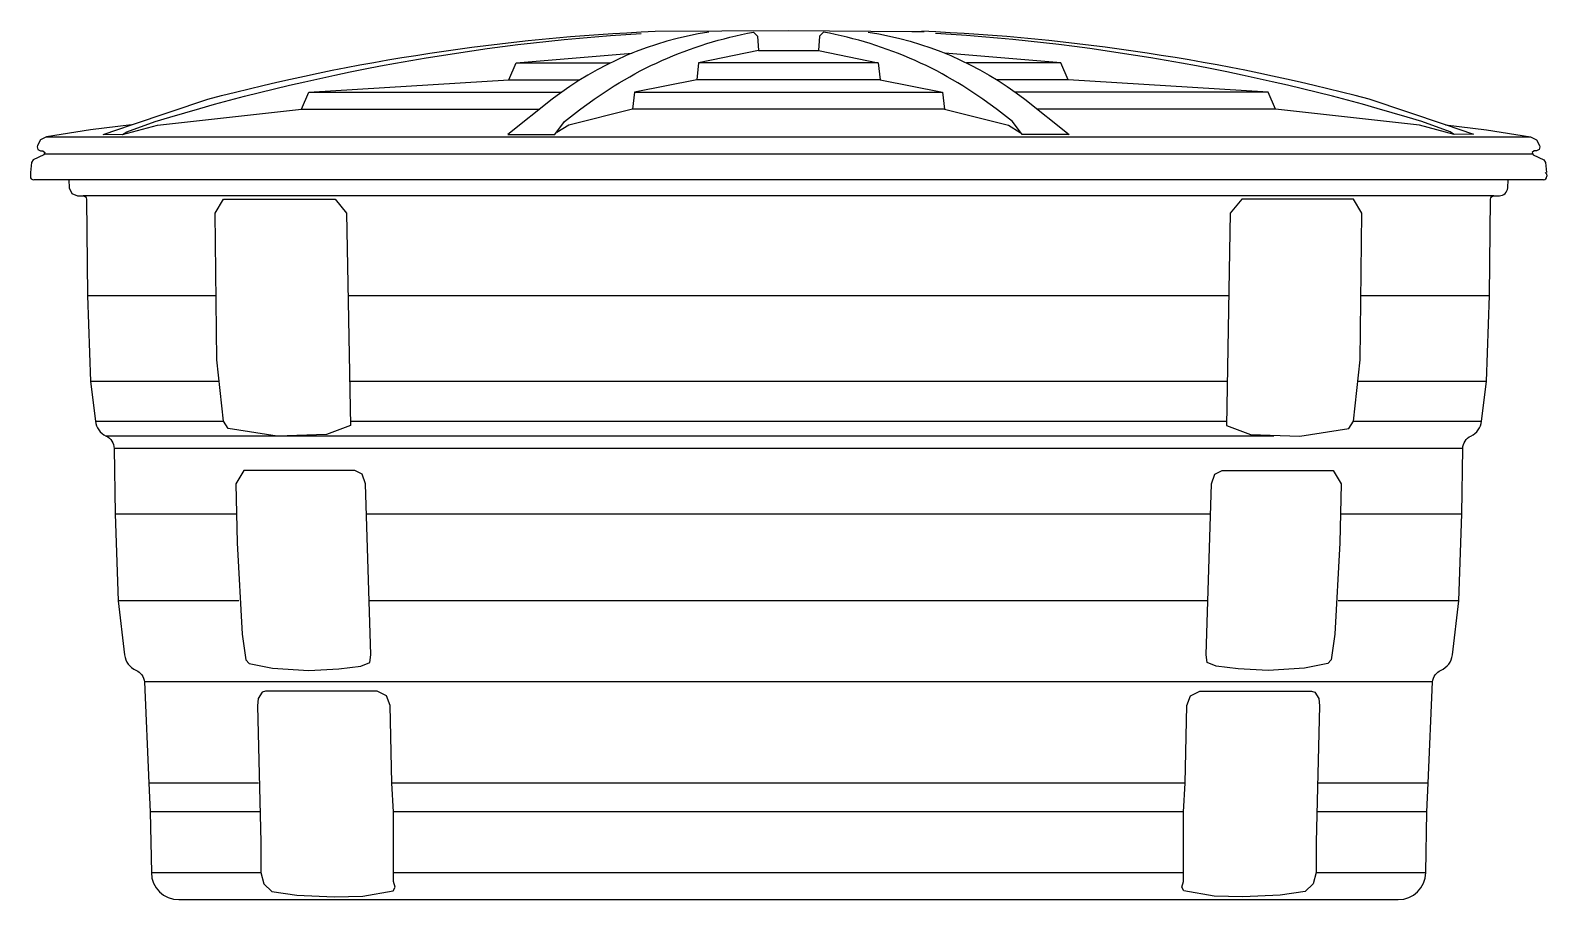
# Model space of a CAD drawing. Header units: millimetres. Extents: x -10141.03 to -10139.21, y -199.45 to -198.4.
import ezdxf

# ---------------------------------------------------------------- set-up
doc = ezdxf.new("R2010")
doc.units = ezdxf.units.MM
doc.layers.add('Tub_água_reservatórios', color=3, linetype='Continuous')

msp = doc.modelspace()

# ---------------------------------------------------------------- linework, layer by layer
at = {"layer": 'Tub_água_reservatórios', "color": 1}
for p, q in [((-10140.1523, -198.4257), (-10140.0802, -198.4257)), ((-10140.4435, -198.4404), (-10140.3303, -198.4404)), ((-10140.0083, -198.4404), (-10140.2242, -198.4404)), ((-10139.7889, -198.4404), (-10139.9022, -198.4404)), ((-10140.6926, -198.4754), (-10140.3887, -198.4754)), ((-10140.4522, -198.4607), (-10140.3668, -198.4607)), ((-10140.3013, -198.4754), (-10139.9311, -198.4754)), ((-10140.006, -198.4607), (-10140.2265, -198.4607)), ((-10139.7803, -198.4607), (-10139.8657, -198.4607)), ((-10139.5399, -198.4754), (-10139.8438, -198.4754)), ((-10140.7014, -198.4958), (-10140.4151, -198.4958)), ((-10139.9286, -198.4958), (-10140.3039, -198.4958)), ((-10139.5311, -198.4958), (-10139.8174, -198.4958)), ((-10141.008, -198.5292), (-10139.2245, -198.5292)), ((-10141.0105, -198.5496), (-10139.2219, -198.5496)), ((-10139.2685, -198.6), (-10140.964, -198.6)), ((-10140.9586, -198.7199), (-10140.804, -198.7199)), ((-10140.6455, -198.7199), (-10139.5869, -198.7199)), ((-10139.4285, -198.7199), (-10139.2738, -198.7199)), ((-10140.8005, -198.8233), (-10140.955, -198.8233)), ((-10139.5884, -198.8233), (-10140.6441, -198.8233)), ((-10139.2775, -198.8233), (-10139.4319, -198.8233)), ((-10140.9492, -198.8706), (-10140.7953, -198.8706)), ((-10140.6428, -198.8707), (-10139.5897, -198.8707)), ((-10139.4372, -198.8708), (-10139.2833, -198.8708)), ((-10139.5329, -198.8886), (-10140.9363, -198.8886)), ((-10139.3059, -198.9036), (-10140.9266, -198.9036)), ((-10140.9255, -198.9819), (-10140.7796, -198.9819)), ((-10140.623, -198.9819), (-10139.6095, -198.9819)), ((-10139.4529, -198.9819), (-10139.307, -198.9819)), ((-10140.7769, -199.0867), (-10140.9218, -199.0867)), ((-10139.6118, -199.0867), (-10140.6207, -199.0867)), ((-10139.3107, -199.0867), (-10139.4556, -199.0867)), ((-10139.3423, -199.184), (-10140.8902, -199.184)), ((-10140.7531, -199.3054), (-10140.885, -199.3054)), ((-10139.6394, -199.3054), (-10140.593, -199.3054)), ((-10139.3474, -199.3054), (-10139.4794, -199.3054)), ((-10140.7518, -199.34), (-10140.8832, -199.34)), ((-10139.6415, -199.34), (-10140.591, -199.34)), ((-10139.3493, -199.34), (-10139.4806, -199.34)), ((-10140.8819, -199.4131), (-10140.7505, -199.4131)), ((-10140.591, -199.4131), (-10139.6415, -199.4131)), ((-10139.482, -199.4131), (-10139.3505, -199.4131))]:
    msp.add_line(p, q, dxfattribs=at)
at = {"layer": 'Tub_água_reservatórios'}
for p, q in [((-10141.0271, -198.5736), (-10141.0273, -198.5766)), ((-10141.0271, -198.5719), (-10141.0271, -198.5736)), ((-10139.2091, -198.581), (-10141.0233, -198.581)), ((-10139.2071, -198.572), (-10139.2054, -198.5736)), ((-10139.2071, -198.572), (-10139.2054, -198.5736)), ((-10139.2054, -198.5736), (-10139.2051, -198.5766)), ((-10139.2054, -198.5736), (-10139.2051, -198.5766))]:
    msp.add_line(p, q, dxfattribs=at)
for points in [[(-10140.9058, -198.5148), (-10140.8139, -198.4839, -0.053756), (-10140.2764, -198.4024), (-10140.1162, -198.4013), (-10139.9682, -198.4025, -0.00158), (-10139.9531, -198.4026, 0.00158)], [(-10139.3266, -198.5148), (-10139.4186, -198.4839, 0.053756), (-10139.956, -198.4024)], [(-10140.981, -198.581), (-10140.9805, -198.5905), (-10140.9773, -198.5972), (-10140.9705, -198.6), (-10140.964, -198.6, -0.409111), (-10140.96, -198.6039), (-10140.9586, -198.7199), (-10140.955, -198.8233), (-10140.9492, -198.8706, 0.255906), (-10140.9363, -198.8886, -0.283995), (-10140.9266, -198.9036), (-10140.9255, -198.9819), (-10140.9218, -199.0867), (-10140.9141, -199.1516, 0.266219), (-10140.9004, -199.1699, -0.275586), (-10140.8902, -199.184), (-10140.885, -199.3054), (-10140.8832, -199.34), (-10140.8819, -199.4131, 0.409111), (-10140.8489, -199.4455), (-10139.3835, -199.4455, 0.409109), (-10139.3505, -199.4131), (-10139.3493, -199.34), (-10139.3474, -199.3054), (-10139.3423, -199.184, -0.275586), (-10139.3321, -199.1699, 0.266219), (-10139.3184, -199.1516), (-10139.3107, -199.0867), (-10139.307, -198.9819), (-10139.3059, -198.9036, -0.283995), (-10139.2962, -198.8886, 0.255906), (-10139.2833, -198.8706), (-10139.2775, -198.8233), (-10139.2738, -198.7199), (-10139.2725, -198.6039, -0.409111), (-10139.2685, -198.6), (-10139.262, -198.6, 0.398958), (-10139.252, -198.5905), (-10139.2515, -198.581)]]:
    msp.add_lwpolyline(points, format="xyb", dxfattribs=at)
at = {"layer": 'Tub_água_reservatórios', "color": 1}
for points in [[(-10140.9392, -198.5261), (-10140.9164, -198.5264), (-10140.9112, -198.5233), (-10140.8774, -198.5108, -0.05868), (-10140.2931, -198.4049, 0.105244)], [(-10140.212, -198.4035, 0.128342), (-10140.4002, -198.484), (-10140.4536, -198.5264), (-10140.3972, -198.5264), (-10140.3854, -198.5108), (-10140.3673, -198.4969, -0.120778), (-10140.1583, -198.4035), (-10140.1536, -198.4083), (-10140.1523, -198.4257), (-10140.2242, -198.4404), (-10140.2265, -198.4607), (-10140.3013, -198.4754), (-10140.3039, -198.4958), (-10140.3804, -198.515), (-10140.3946, -198.5241)], [(-10140.0205, -198.4035, -0.128342), (-10139.8323, -198.484), (-10139.7788, -198.5264), (-10139.8353, -198.5264), (-10139.847, -198.5108), (-10139.8652, -198.4969, 0.120778), (-10140.0742, -198.4035), (-10140.0788, -198.4083), (-10140.0802, -198.4257), (-10140.0083, -198.4404), (-10140.006, -198.4607), (-10139.9311, -198.4754), (-10139.9286, -198.4958), (-10139.852, -198.515), (-10139.8379, -198.5241)], [(-10139.2933, -198.5261), (-10139.3161, -198.5264), (-10139.3213, -198.5233), (-10139.3551, -198.5108, 0.05868), (-10139.9394, -198.4049, -0.105244)]]:
    msp.add_lwpolyline(points, format="xyb", dxfattribs=at)
for points in [[(-10140.9164, -198.5264), (-10140.8744, -198.5151), (-10140.7014, -198.4958), (-10140.6926, -198.4754), (-10140.4522, -198.4607), (-10140.4435, -198.4404), (-10140.3041, -198.4286)], [(-10139.3161, -198.5264), (-10139.3581, -198.5151), (-10139.5311, -198.4958), (-10139.5399, -198.4754), (-10139.7803, -198.4607), (-10139.7889, -198.4404), (-10139.9284, -198.4286)], [(-10140.9399, -198.5263), (-10140.9058, -198.5148)]]:
    msp.add_lwpolyline(points, dxfattribs=at)
at = {"layer": 'Tub_água_reservatórios'}
for points in [[(-10140.9058, -198.5148), (-10140.9551, -198.5209), (-10141.008, -198.5292), (-10141.015, -198.5328), (-10141.0187, -198.5398), (-10141.019, -198.5414), (-10141.0182, -198.5446), (-10141.0152, -198.5461), (-10141.0122, -198.5462), (-10141.0098, -198.5482), (-10141.0112, -198.5509), (-10141.0238, -198.5568), (-10141.0261, -198.5601), (-10141.0271, -198.5719)], [(-10139.2925, -198.5263), (-10139.3266, -198.5148)], [(-10139.3266, -198.5148), (-10139.2774, -198.5209), (-10139.2245, -198.5292), (-10139.2174, -198.5328), (-10139.2138, -198.5398), (-10139.2135, -198.5414), (-10139.2143, -198.5446), (-10139.2173, -198.5461), (-10139.2203, -198.5462), (-10139.2226, -198.5482), (-10139.2212, -198.5509), (-10139.2087, -198.5568), (-10139.2064, -198.5601), (-10139.2054, -198.5719)]]:
    msp.add_lwpolyline(points, dxfattribs=at)
at = {"layer": 'Tub_água_reservatórios', "color": 1}
for points in [[(-10140.8052, -198.6211), (-10140.7953, -198.604), (-10140.6611, -198.604), (-10140.6472, -198.6211), (-10140.6426, -198.876), (-10140.6716, -198.8868), (-10140.7306, -198.8886), (-10140.7896, -198.8796), (-10140.7953, -198.8706), (-10140.8034, -198.7971)], [(-10139.4273, -198.6211), (-10139.4371, -198.604), (-10139.5714, -198.604), (-10139.5853, -198.6211), (-10139.5898, -198.876), (-10139.5609, -198.8868), (-10139.5019, -198.8886), (-10139.4429, -198.8796), (-10139.4372, -198.8706), (-10139.4291, -198.7971)], [(-10140.6373, -198.9302), (-10140.7709, -198.9302), (-10140.7805, -198.9462), (-10140.7787, -199.017), (-10140.7728, -199.1268), (-10140.7684, -199.1574), (-10140.7643, -199.1618), (-10140.7364, -199.1676), (-10140.6927, -199.1701), (-10140.6565, -199.1683), (-10140.6301, -199.1652), (-10140.6193, -199.1607), (-10140.618, -199.1516), (-10140.6245, -198.9462), (-10140.6286, -198.9343), (-10140.6373, -198.9302)], [(-10139.5952, -198.9302), (-10139.4616, -198.9302), (-10139.452, -198.9462), (-10139.4537, -199.017), (-10139.4597, -199.1268), (-10139.4641, -199.1574), (-10139.4682, -199.1618), (-10139.4961, -199.1676), (-10139.5398, -199.1701), (-10139.5759, -199.1683), (-10139.6024, -199.1652), (-10139.6132, -199.1607), (-10139.6145, -199.1516), (-10139.608, -198.9462), (-10139.6039, -198.9343), (-10139.5952, -198.9302)], [(-10140.6105, -199.195), (-10140.7446, -199.195), (-10140.7486, -199.1963), (-10140.7534, -199.2038), (-10140.7542, -199.2128), (-10140.7505, -199.3766), (-10140.7505, -199.4131), (-10140.7469, -199.4265), (-10140.7372, -199.4359), (-10140.7072, -199.4401), (-10140.6621, -199.4423), (-10140.6278, -199.4413), (-10140.5915, -199.4348), (-10140.589, -199.4304), (-10140.591, -199.4236), (-10140.591, -199.4131), (-10140.591, -199.34), (-10140.593, -199.3054), (-10140.595, -199.2124), (-10140.5995, -199.2008)], [(-10139.6219, -199.195), (-10139.4879, -199.195), (-10139.4839, -199.1963), (-10139.4791, -199.2038), (-10139.4782, -199.2128), (-10139.482, -199.3766), (-10139.482, -199.4131), (-10139.4856, -199.4265), (-10139.4952, -199.4359), (-10139.5253, -199.4401), (-10139.5703, -199.4423), (-10139.6047, -199.4413), (-10139.641, -199.4348), (-10139.6434, -199.4304), (-10139.6415, -199.4236), (-10139.6415, -199.4131), (-10139.6415, -199.34), (-10139.6394, -199.3054), (-10139.6375, -199.2124), (-10139.633, -199.2008)]]:
    msp.add_lwpolyline(points, close=True, dxfattribs=at)
at = {"layer": 'Tub_água_reservatórios'}
for centre, start, end in [((-10141.0233, -198.577), 175, 270), ((-10139.2091, -198.577), 270, 5), ((-10139.2091, -198.577), 270, 5)]:
    msp.add_arc(centre, 0.004, start, end, dxfattribs=at)

doc.saveas('drawing.dxf')
